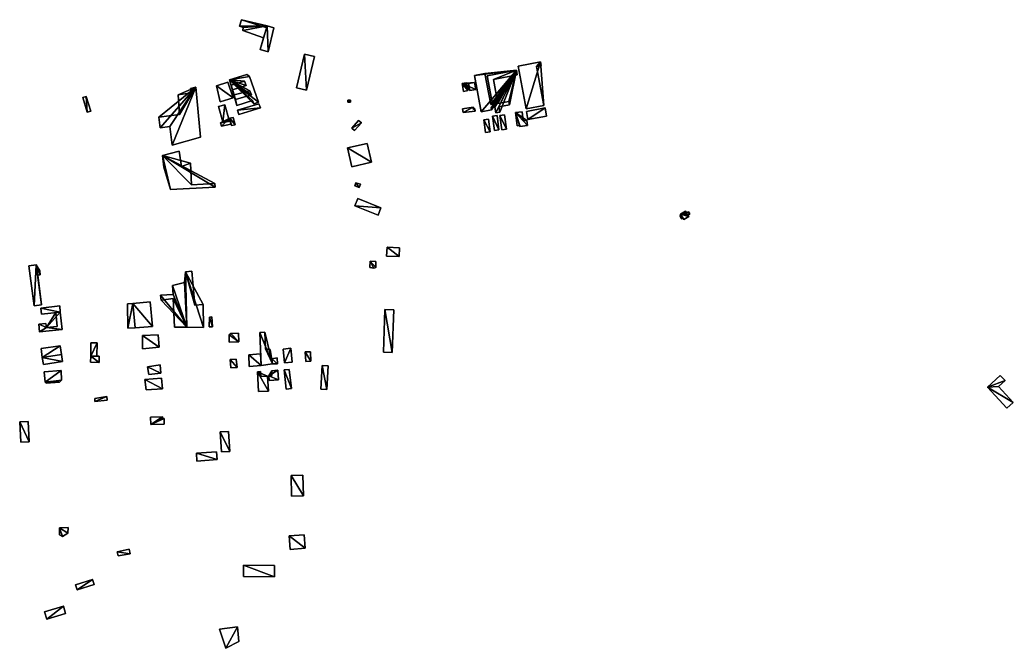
# Model space of a CAD drawing. Header units: metres. Extents: x -3947 to 4280, y -3529 to 2326.
# Drawn here: x -16 to 1780, y -1683 to -547 of the extents above; entities that cross this region are included whole.
import ezdxf

# ---------------------------------------------------------------- set-up
doc = ezdxf.new("R2010")
doc.units = ezdxf.units.M

msp = doc.modelspace()

# ---------------------------------------------------------------- linework, layer by layer
at = {"layer": 'MUROS'}
for points in [[(381.8, -558.6), (385.1, -547.3), (385.1, -547.3, 5), (381.8, -558.6, 5)], [(385.1, -547.3), (429, -561.4), (429, -561.4, 5), (385.1, -547.3, 5)], [(388.4, -561.4), (381.8, -558.6), (381.8, -558.6, 5), (388.4, -561.4, 5)], [(387.3, -566.6), (388.4, -561.4), (388.4, -561.4, 5), (387.3, -566.6, 5)], [(424.9, -579.6), (387.3, -566.6), (387.3, -566.6, 5), (424.9, -579.6, 5)], [(429, -561.4), (431.8, -557.8), (431.8, -557.8, 5), (429, -561.4, 5)], [(431.8, -557.8), (443.9, -561.9), (443.9, -561.9, 5), (431.8, -557.8, 5)], [(443.9, -561.9), (433.1, -605), (433.1, -605, 5), (443.9, -561.9, 5)], [(418.8, -601.1), (424.9, -579.6), (424.9, -579.6, 5), (418.8, -601.1, 5)], [(433.1, -605), (418.8, -601.1), (418.8, -601.1, 5), (433.1, -605, 5)], [(499, -609.3), (484.4, -669.9), (484.4, -669.9, 5), (499, -609.3, 5)], [(517.1, -613.6), (499, -609.3), (499, -609.3, 5), (517.1, -613.6, 5)], [(502.4, -674.3), (517.1, -613.6), (517.1, -613.6, 5), (502.4, -674.3, 5)], [(885.1, -630.9), (925.7, -623.1), (925.7, -623.1, 5), (885.1, -630.9, 5)], [(925.7, -623.1), (927, -630), (927, -630, 5), (925.7, -623.1, 5)], [(394.7, -646.1), (363.3, -655.5), (363.3, -655.5, 9), (394.7, -646.1, 9)], [(399.8, -649.5), (394.7, -646.1), (394.7, -646.1, 9), (399.8, -649.5, 9)], [(806.1, -648), (825, -644.5), (825, -644.5, 5), (806.1, -648, 5)], [(825, -644.5), (835.6, -700.6), (835.6, -700.6, 5), (825, -644.5, 5)], [(829.1, -648.6), (882.2, -638.5), (882.2, -638.5, 5), (829.1, -648.6, 5)], [(882.2, -638.5), (883.8, -646.7), (883.8, -646.7, 5), (882.2, -638.5, 5)], [(899.9, -708.3), (885.1, -630.9), (885.1, -630.9, 5), (899.9, -708.3, 5)], [(927, -630), (918.2, -631.7), (918.2, -631.7, 5), (927, -630, 5)], [(918.2, -631.7), (931.7, -702.2), (931.7, -702.2, 5), (918.2, -631.7, 5)], [(339.7, -666.7), (360.7, -660), (360.7, -660, 9), (339.7, -666.7, 9)], [(360.7, -660), (370.3, -688.2), (370.3, -688.2, 9), (360.7, -660, 9)], [(363.3, -655.5), (366.3, -665.1), (366.3, -665.1, 9), (363.3, -655.5, 9)], [(366.3, -665.1), (390.7, -658.1), (390.7, -658.1, 9), (366.3, -665.1, 9)], [(390.7, -658.1), (393.4, -665.7), (393.4, -665.7, 9), (390.7, -658.1, 9)], [(415.7, -696), (399.8, -649.5), (399.8, -649.5, 9), (415.7, -696, 9)], [(783.9, -662.5), (791.5, -661.2), (791.5, -661.2, 5), (783.9, -662.5, 5)], [(786.3, -676.6), (783.9, -662.5), (783.9, -662.5, 5), (786.3, -676.6, 5)], [(791.5, -661.2), (792.7, -668), (792.7, -668, 5), (791.5, -661.2, 5)], [(795.7, -662.4), (806.6, -660.5), (806.6, -660.5, 5), (795.7, -662.4, 5)], [(796.6, -667.4), (795.7, -662.4), (795.7, -662.4, 5), (796.6, -667.4, 5)], [(818.6, -713.8), (806.1, -648), (806.1, -648, 5), (818.6, -713.8, 5)], [(806.6, -660.5), (808.8, -673.2), (808.8, -673.2, 5), (806.6, -660.5, 5)], [(838.9, -700), (829.1, -648.6), (829.1, -648.6, 5), (838.9, -700, 5)], [(883.8, -646.7), (840.5, -655.2), (840.5, -655.2, 5), (883.8, -646.7, 5)], [(840.5, -655.2), (848.4, -698.7), (848.4, -698.7, 5), (840.5, -655.2, 5)], [(270.6, -682.7), (294, -679.4), (294, -679.4, 8), (270.6, -682.7, 8)], [(293.2, -671.1), (302.6, -668.7), (302.6, -668.7, 8), (293.2, -671.1, 8)], [(294, -679.4), (293.2, -671.1), (293.2, -671.1, 8), (294, -679.4, 8)], [(302.6, -668.7), (311.1, -759.2), (311.1, -759.2, 8), (302.6, -668.7, 8)], [(346.4, -695.7), (339.7, -666.7), (339.7, -666.7, 9), (346.4, -695.7, 9)], [(393.4, -665.7), (369, -673.7), (369, -673.7, 9), (393.4, -665.7, 9)], [(369, -673.7), (371.7, -682.8), (371.7, -682.8, 9), (369, -673.7, 9)], [(371.7, -682.8), (400.1, -675.3), (400.1, -675.3, 9), (371.7, -682.8, 9)], [(400.1, -675.3), (403.3, -683.1), (403.3, -683.1, 9), (400.1, -675.3, 9)], [(484.4, -669.9), (502.4, -674.3), (502.4, -674.3, 5), (484.4, -669.9, 5)], [(794.5, -675.2), (786.3, -676.6), (786.3, -676.6, 5), (794.5, -675.2, 5)], [(792.7, -668), (796.6, -667.4), (796.6, -667.4, 5), (792.7, -668, 5)], [(797.2, -670.5), (793.8, -671.1), (793.8, -671.1, 5), (797.2, -670.5, 5)], [(793.8, -671.1), (794.5, -675.2), (794.5, -675.2, 5), (793.8, -671.1, 5)], [(797.9, -675.1), (797.2, -670.5), (797.2, -670.5, 5), (797.9, -675.1, 5)], [(808.8, -673.2), (797.9, -675.1), (797.9, -675.1, 5), (808.8, -673.2, 5)], [(104.5, -686), (98.4, -687.8), (98.4, -687.8, 8), (104.5, -686, 8)], [(98.4, -687.8), (106.3, -714), (106.3, -714, 8), (98.4, -687.8, 8)], [(112.5, -712.4), (104.5, -686), (104.5, -686, 8), (112.5, -712.4, 8)], [(273.3, -718.6), (270.6, -682.7), (270.6, -682.7, 8), (273.3, -718.6, 8)], [(370.3, -688.2), (346.4, -695.7), (346.4, -695.7, 9), (370.3, -688.2, 9)], [(403.3, -683.1), (374.6, -691.1), (374.6, -691.1, 9), (403.3, -683.1, 9)], [(374.6, -691.1), (376.8, -701.9), (376.8, -701.9, 9), (374.6, -691.1, 9)], [(376.8, -701.9), (405.2, -693), (405.2, -693, 9), (376.8, -701.9, 9)], [(416.4, -698.8), (378, -710.4), (378, -710.4, 9), (416.4, -698.8, 9)], [(405.2, -693), (407.4, -699.2), (407.4, -699.2, 9), (405.2, -693, 9)], [(407.4, -699.2), (415.7, -696), (415.7, -696, 9), (407.4, -699.2, 9)], [(419.3, -706.6), (416.4, -698.8), (416.4, -698.8, 9), (419.3, -706.6, 9)], [(577.4, -696.3), (577.4, -692.4), (577.4, -692.4, 5), (577.4, -696.3, 5)], [(577.4, -692.4), (582.4, -692.4), (582.4, -692.4, 5), (577.4, -692.4, 5)], [(582.4, -696.3), (577.4, -696.3), (577.4, -696.3, 5), (582.4, -696.3, 5)], [(582.4, -692.4), (582.4, -696.3), (582.4, -696.3, 5), (582.4, -692.4, 5)], [(835.6, -700.6), (838.9, -700), (838.9, -700, 5), (835.6, -700.6, 5)], [(848.4, -698.7), (868.7, -694.8), (868.7, -694.8, 5), (848.4, -698.7, 5)], [(868.7, -694.8), (869.8, -700.7), (869.8, -700.7, 5), (868.7, -694.8, 5)], [(106.3, -714), (112.5, -712.4), (112.5, -712.4, 8), (106.3, -714, 8)], [(354.8, -700.8), (343.5, -704), (343.5, -704, 9), (354.8, -700.8, 9)], [(343.5, -704), (351.5, -731.4), (351.5, -731.4, 9), (343.5, -704, 9)], [(362.8, -728.7), (354.8, -700.8), (354.8, -700.8, 9), (362.8, -728.7, 9)], [(378, -710.4), (380.2, -718.1), (380.2, -718.1, 9), (378, -710.4, 9)], [(380.2, -718.1), (419.3, -706.6), (419.3, -706.6, 9), (380.2, -718.1, 9)], [(784.7, -707.9), (803.8, -705.4), (803.8, -705.4, 5), (784.7, -707.9, 5)], [(785.7, -715), (784.7, -707.9), (784.7, -707.9, 5), (785.7, -715, 5)], [(807.7, -712.1), (785.7, -715), (785.7, -715, 5), (807.7, -712.1, 5)], [(803.8, -705.4), (804.2, -708.8), (804.2, -708.8, 5), (803.8, -705.4, 5)], [(804.2, -708.8), (807.2, -708.4), (807.2, -708.4, 5), (804.2, -708.8, 5)], [(807.2, -708.4), (807.7, -712.1), (807.7, -712.1, 5), (807.2, -708.4, 5)], [(837.4, -710.2), (818.6, -713.8), (818.6, -713.8, 5), (837.4, -710.2, 5)], [(842.9, -705.2), (836.7, -706.4), (836.7, -706.4, 5), (842.9, -705.2, 5)], [(836.7, -706.4), (837.4, -710.2), (837.4, -710.2, 5), (836.7, -706.4, 5)], [(844.8, -715.4), (842.9, -705.2), (842.9, -705.2, 5), (844.8, -715.4, 5)], [(852.4, -714), (844.8, -715.4), (844.8, -715.4, 5), (852.4, -714, 5)], [(869.8, -700.7), (850.6, -704.4), (850.6, -704.4, 5), (869.8, -700.7, 5)], [(850.6, -704.4), (852.4, -714), (852.4, -714, 5), (850.6, -704.4, 5)], [(880.7, -715), (892.6, -713.5), (892.6, -713.5, 5), (880.7, -715, 5)], [(883.6, -739), (880.7, -715), (880.7, -715, 5), (883.6, -739, 5)], [(892.6, -713.5), (894.6, -729.8), (894.6, -729.8, 5), (892.6, -713.5, 5)], [(931.7, -702.2), (899.9, -708.3), (899.9, -708.3, 5), (931.7, -702.2, 5)], [(900.1, -713.1), (933.9, -706.5), (933.9, -706.5, 5), (900.1, -713.1, 5)], [(903, -727.7), (900.1, -713.1), (900.1, -713.1, 5), (903, -727.7, 5)], [(933.9, -706.5), (936.8, -721.1), (936.8, -721.1, 5), (933.9, -706.5, 5)], [(235.8, -723), (273.3, -718.6), (273.3, -718.6, 8), (235.8, -723, 8)], [(238.3, -742.6), (235.8, -723), (235.8, -723, 8), (238.3, -742.6, 8)], [(347.5, -733.3), (365.2, -730.6), (365.2, -730.6, 9), (347.5, -733.3, 9)], [(349.1, -739.7), (347.5, -733.3), (347.5, -733.3, 9), (349.1, -739.7, 9)], [(365.8, -735.7), (349.1, -739.7), (349.1, -739.7, 9), (365.8, -735.7, 9)], [(351.5, -731.4), (362.8, -728.7), (362.8, -728.7, 9), (351.5, -731.4, 9)], [(364.2, -725.2), (370.1, -723.9), (370.1, -723.9, 9), (364.2, -725.2, 9)], [(365.2, -730.6), (364.2, -725.2), (364.2, -725.2, 9), (365.2, -730.6, 9)], [(367.1, -738.4), (365.8, -735.7), (365.8, -735.7, 9), (367.1, -738.4, 9)], [(370.1, -723.9), (373.5, -736.8), (373.5, -736.8, 9), (370.1, -723.9, 9)], [(584.5, -743.1), (596.6, -729), (596.6, -729, 5), (584.5, -743.1, 5)], [(601.8, -733.5), (589.7, -747.6), (589.7, -747.6, 5), (601.8, -733.5, 5)], [(596.6, -729), (601.8, -733.5), (601.8, -733.5, 5), (596.6, -729, 5)], [(823.2, -727.8), (831.7, -726.6), (831.7, -726.6, 5), (823.2, -727.8, 5)], [(826.3, -750.9), (823.2, -727.8), (823.2, -727.8, 5), (826.3, -750.9, 5)], [(831.7, -726.6), (834.8, -749.8), (834.8, -749.8, 5), (831.7, -726.6, 5)], [(838.8, -721.4), (847.1, -720.3), (847.1, -720.3, 5), (838.8, -721.4, 5)], [(842.4, -747.3), (838.8, -721.4), (838.8, -721.4, 5), (842.4, -747.3, 5)], [(847.1, -720.3), (850.6, -746.2), (850.6, -746.2, 5), (847.1, -720.3, 5)], [(852.4, -720), (860.6, -718.9), (860.6, -718.9, 5), (852.4, -720, 5)], [(855.9, -746), (852.4, -720), (852.4, -720, 5), (855.9, -746, 5)], [(860.6, -718.9), (864.2, -744.8), (864.2, -744.8, 5), (860.6, -718.9, 5)], [(894.6, -729.8), (900.7, -729.1), (900.7, -729.1, 5), (894.6, -729.8, 5)], [(900.7, -729.1), (901.9, -738.5), (901.9, -738.5, 5), (900.7, -729.1, 5)], [(936.8, -721.1), (903, -727.7), (903, -727.7, 5), (936.8, -721.1, 5)], [(255.9, -740.1), (238.3, -742.6), (238.3, -742.6, 8), (255.9, -740.1, 8)], [(260.1, -774.1), (255.9, -740.1), (255.9, -740.1, 8), (260.1, -774.1, 8)], [(373.5, -736.8), (367.1, -738.4), (367.1, -738.4, 9), (373.5, -736.8, 9)], [(589.7, -747.6), (584.5, -743.1), (584.5, -743.1, 5), (589.7, -747.6, 5)], [(834.8, -749.8), (826.3, -750.9), (826.3, -750.9, 5), (834.8, -749.8, 5)], [(850.6, -746.2), (842.4, -747.3), (842.4, -747.3, 5), (850.6, -746.2, 5)], [(864.2, -744.8), (855.9, -746), (855.9, -746, 5), (864.2, -744.8, 5)], [(888.4, -738.4), (883.6, -739), (883.6, -739, 5), (888.4, -738.4, 5)], [(888.6, -740.1), (888.4, -738.4), (888.4, -738.4, 5), (888.6, -740.1, 5)], [(901.9, -738.5), (888.6, -740.1), (888.6, -740.1, 5), (901.9, -738.5, 5)], [(311.1, -759.2), (260.1, -774.1), (260.1, -774.1, 8), (311.1, -759.2, 8)], [(576.9, -778.8), (612.1, -770.7), (612.1, -770.7, 5), (576.9, -778.8, 5)], [(612.1, -770.7), (619.9, -804.7), (619.9, -804.7, 5), (612.1, -770.7, 5)], [(272.2, -784.9), (242.5, -792.5), (242.5, -792.5, 8), (272.2, -784.9, 8)], [(276.7, -812.1), (272.2, -784.9), (272.2, -784.9, 8), (276.7, -812.1, 8)], [(584.7, -812.8), (576.9, -778.8), (576.9, -778.8, 5), (584.7, -812.8, 5)], [(242.5, -792.5), (244.9, -813.7), (244.9, -813.7, 8), (242.5, -792.5, 8)], [(292.8, -806.3), (276.7, -812.1), (276.7, -812.1, 8), (292.8, -806.3, 8)], [(294.7, -845.6), (292.8, -806.3), (292.8, -806.3, 8), (294.7, -845.6, 8)], [(619.9, -804.7), (584.7, -812.8), (584.7, -812.8, 5), (619.9, -804.7, 5)], [(244.9, -813.7), (256.8, -854.1), (256.8, -854.1, 8), (244.9, -813.7, 8)], [(337, -843.2), (294.7, -845.6), (294.7, -845.6, 8), (337, -843.2, 8)], [(337.4, -849.8), (337, -843.2), (337, -843.2, 8), (337.4, -849.8, 8)], [(589.8, -847.3), (591.8, -841.7), (591.8, -841.7, 5), (589.8, -847.3, 5)], [(591.8, -841.7), (600.1, -844.6), (600.1, -844.6, 5), (591.8, -841.7, 5)], [(256.8, -854.1), (337.4, -849.8), (337.4, -849.8, 8), (256.8, -854.1, 8)], [(598.1, -850.3), (589.8, -847.3), (589.8, -847.3, 5), (598.1, -850.3, 5)], [(600.1, -844.6), (598.1, -850.3), (598.1, -850.3, 5), (600.1, -844.6, 5)], [(590, -883.2), (595.2, -870.3), (595.2, -870.3, 5), (590, -883.2, 5)], [(595.2, -870.3), (637.2, -887.2), (637.2, -887.2, 5), (595.2, -870.3, 5)], [(632, -900.1), (590, -883.2), (590, -883.2, 5), (632, -900.1, 5)], [(637.2, -887.2), (632, -900.1), (632, -900.1, 5), (637.2, -887.2, 5)], [(1178.9, -898.7), (1188, -893), (1188, -893, 5), (1178.9, -898.7, 5)], [(1188, -893), (1189.9, -896), (1189.9, -896, 5), (1188, -893, 5)], [(1189.9, -896), (1193.1, -894.1), (1193.1, -894.1, 5), (1189.9, -896, 5)], [(1193.1, -894.1), (1195.6, -898.1), (1195.6, -898.1, 5), (1193.1, -894.1, 5)], [(1178, -903), (1180.5, -901.4), (1180.5, -901.4, 5), (1178, -903, 5)], [(1180.5, -906.9), (1178, -903), (1178, -903, 5), (1180.5, -906.9, 5)], [(1180.5, -901.4), (1178.9, -898.7), (1178.9, -898.7, 5), (1180.5, -901.4, 5)], [(1183, -905.3), (1180.5, -906.9), (1180.5, -906.9, 5), (1183, -905.3, 5)], [(1184.9, -908.4), (1183, -905.3), (1183, -905.3, 5), (1184.9, -908.4, 5)], [(1194, -902.8), (1184.9, -908.4), (1184.9, -908.4, 5), (1194, -902.8, 5)], [(1195.6, -898.1), (1192.4, -900.1), (1192.4, -900.1, 5), (1195.6, -898.1, 5)], [(1192.4, -900.1), (1194, -902.8), (1194, -902.8, 5), (1192.4, -900.1, 5)], [(647.4, -974.3), (648.2, -958.5), (648.2, -958.5, 5), (647.4, -974.3, 5)], [(648.2, -958.5), (671, -959.3), (671, -959.3, 5), (648.2, -958.5, 5)], [(671, -959.3), (670.4, -975.1), (670.4, -975.1, 5), (671, -959.3, 5)], [(617.1, -994.7), (617.6, -983.6), (617.6, -983.6, 5), (617.1, -994.7, 5)], [(617.6, -983.6), (628.3, -984), (628.3, -984, 5), (617.6, -983.6, 5)], [(628.3, -984), (627.9, -995), (627.9, -995, 5), (628.3, -984, 5)], [(670.4, -975.1), (647.4, -974.3), (647.4, -974.3, 5), (670.4, -975.1, 5)], [(0.8, -992), (14, -990.3), (14, -990.3, 5), (0.8, -992, 5)], [(10.2, -1064.2), (0.8, -992), (0.8, -992, 5), (10.2, -1064.2, 5)], [(14, -990.3), (15.5, -1001.7), (15.5, -1001.7, 5), (14, -990.3, 5)], [(15.5, -1001.7), (20.6, -1001), (20.6, -1001, 5), (15.5, -1001.7, 5)], [(20.6, -1001), (21.5, -1008.1), (21.5, -1008.1, 5), (20.6, -1001, 5)], [(284, -1002.8), (282.4, -1021.8), (282.4, -1021.8, 5), (284, -1002.8, 5)], [(295.6, -1001.9), (284, -1002.8), (284, -1002.8, 5), (295.6, -1001.9, 5)], [(301.1, -1063.2), (295.6, -1001.9), (295.6, -1001.9, 5), (301.1, -1063.2, 5)], [(624.2, -996.1), (617.1, -994.7), (617.1, -994.7, 5), (624.2, -996.1, 5)], [(627.9, -995), (624.2, -996.1), (624.2, -996.1, 5), (627.9, -995, 5)], [(21.5, -1008.1), (16.7, -1008.7), (16.7, -1008.7, 5), (21.5, -1008.1, 5)], [(16.7, -1008.7), (23.7, -1062.4), (23.7, -1062.4, 5), (16.7, -1008.7, 5)], [(282.4, -1021.8), (260.6, -1027.3), (260.6, -1027.3, 5), (282.4, -1021.8, 5)], [(282.4, -1021.8), (286.2, -1102.9), (286.2, -1102.9, 5), (282.4, -1021.8, 5)], [(286.2, -1102.9), (282.4, -1021.8), (282.4, -1021.8, 5), (286.2, -1102.9, 5)], [(260.6, -1027.3), (261.7, -1043.6), (261.7, -1043.6, 5), (260.6, -1027.3, 5)], [(188.8, -1060.2), (219.8, -1057.2), (219.8, -1057.2, 5), (188.8, -1060.2, 5)], [(219.8, -1057.2), (224.4, -1101.7), (224.4, -1101.7, 5), (219.8, -1057.2, 5)], [(261.7, -1043.6), (239, -1045.2), (239, -1045.2, 5), (261.7, -1043.6, 5)], [(239, -1045.2), (240.1, -1054.1), (240.1, -1054.1, 5), (239, -1045.2, 5)], [(240.1, -1054.1), (261.4, -1050.8), (261.4, -1050.8, 5), (240.1, -1054.1, 5)], [(261.4, -1050.8), (263.9, -1102.9), (263.9, -1102.9, 5), (261.4, -1050.8, 5)], [(23.7, -1062.4), (10.2, -1064.2), (10.2, -1064.2, 5), (23.7, -1062.4, 5)], [(22.4, -1068.5), (56.6, -1064.4), (56.6, -1064.4, 5), (22.4, -1068.5, 5)], [(23.7, -1079.2), (22.4, -1068.5), (22.4, -1068.5, 5), (23.7, -1079.2, 5)], [(57.5, -1075.6), (23.7, -1079.2), (23.7, -1079.2, 5), (57.5, -1075.6, 5)], [(49.5, -1076.5), (57.5, -1075.6), (57.5, -1075.6, 5), (49.5, -1076.5, 5)], [(52.1, -1101.4), (49.5, -1076.5), (49.5, -1076.5, 5), (52.1, -1101.4, 5)], [(56.6, -1064.4), (57.5, -1075.6), (57.5, -1075.6, 5), (56.6, -1064.4, 5)], [(57.5, -1075.6), (60.8, -1107.2), (60.8, -1107.2, 5), (57.5, -1075.6, 5)], [(188.8, -1060.2), (179.1, -1060.6), (179.1, -1060.6, 5), (188.8, -1060.2, 5)], [(179.1, -1060.6), (179.6, -1104.9), (179.6, -1104.9, 5), (179.1, -1060.6, 5)], [(193.1, -1104.3), (188.8, -1060.2), (188.8, -1060.2, 5), (193.1, -1104.3, 5)], [(193.1, -1104.3), (188.8, -1060.2), (188.8, -1060.2, 5), (193.1, -1104.3, 5)], [(316, -1062.1), (301.1, -1063.2), (301.1, -1063.2, 5), (316, -1062.1, 5)], [(316.6, -1103.5), (316, -1062.1), (316, -1062.1, 5), (316.6, -1103.5, 5)], [(641.7, -1148.1), (644.5, -1071.1), (644.5, -1071.1, 5), (641.7, -1148.1, 5)], [(644.5, -1071.1), (660.3, -1071.7), (660.3, -1071.7, 5), (644.5, -1071.1, 5)], [(660.3, -1071.7), (657.5, -1148.7), (657.5, -1148.7, 5), (660.3, -1071.7, 5)], [(327.1, -1084.7), (326.8, -1102.4), (326.8, -1102.4, 5), (327.1, -1084.7, 5)], [(331.8, -1083.9), (327.1, -1084.7), (327.1, -1084.7, 5), (331.8, -1083.9, 5)], [(332.6, -1102.4), (331.8, -1083.9), (331.8, -1083.9, 5), (332.6, -1102.4, 5)], [(18.6, -1097.6), (31.7, -1096.2), (31.7, -1096.2, 5), (18.6, -1097.6, 5)], [(20.1, -1111.5), (18.6, -1097.6), (18.6, -1097.6, 5), (20.1, -1111.5, 5)], [(60.8, -1107.2), (20.1, -1111.5), (20.1, -1111.5, 5), (60.8, -1107.2, 5)], [(31.7, -1096.2), (32.4, -1103.5), (32.4, -1103.5, 5), (31.7, -1096.2, 5)], [(32.4, -1103.5), (52.1, -1101.4), (52.1, -1101.4, 5), (32.4, -1103.5, 5)], [(179.6, -1104.9), (193.1, -1104.3), (193.1, -1104.3, 5), (179.6, -1104.9, 5)], [(224.4, -1101.7), (193.1, -1104.3), (193.1, -1104.3, 5), (224.4, -1101.7, 5)], [(263.9, -1102.9), (286.2, -1102.9), (286.2, -1102.9, 5), (263.9, -1102.9, 5)], [(286.2, -1102.9), (316.6, -1103.5), (316.6, -1103.5, 5), (286.2, -1102.9, 5)], [(326.8, -1102.4), (332.6, -1102.4), (332.6, -1102.4, 5), (326.8, -1102.4, 5)], [(418.6, -1112.2), (427.4, -1111.9), (427.4, -1111.9, 5), (418.6, -1112.2, 5)], [(420.7, -1172), (418.6, -1112.2), (418.6, -1112.2, 5), (420.7, -1172, 5)], [(427.4, -1111.9), (428.6, -1142.3), (428.6, -1142.3, 5), (427.4, -1111.9, 5)], [(234.8, -1117), (206.3, -1117.8), (206.3, -1117.8, 5), (234.8, -1117, 5)], [(206.3, -1117.8), (206.4, -1141.8), (206.4, -1141.8, 5), (206.3, -1117.8, 5)], [(236.4, -1139.2), (234.8, -1117), (234.8, -1117, 5), (236.4, -1139.2, 5)], [(362.8, -1116.5), (365.7, -1114), (365.7, -1114, 5), (362.8, -1116.5, 5)], [(362.9, -1129.7), (362.8, -1116.5), (362.8, -1116.5, 5), (362.9, -1129.7, 5)], [(380.1, -1129.3), (362.9, -1129.7), (362.9, -1129.7, 5), (380.1, -1129.3, 5)], [(365.7, -1114), (379.8, -1113.6), (379.8, -1113.6, 5), (365.7, -1114, 5)], [(379.8, -1113.6), (380.1, -1129.3), (380.1, -1129.3, 5), (379.8, -1113.6, 5)], [(57.2, -1136.6), (22.8, -1141.4), (22.8, -1141.4, 5), (57.2, -1136.6, 5)], [(22.8, -1141.4), (25.1, -1157.6), (25.1, -1157.6, 5), (22.8, -1141.4, 5)], [(59.5, -1152.2), (57.2, -1136.6), (57.2, -1136.6, 5), (59.5, -1152.2, 5)], [(112.6, -1155.2), (112.7, -1131.3), (112.7, -1131.3, 5), (112.6, -1155.2, 5)], [(112.7, -1131.3), (124.1, -1131.4), (124.1, -1131.4, 5), (112.7, -1131.3, 5)], [(124.1, -1131.4), (123.9, -1155.4), (123.9, -1155.4, 5), (124.1, -1131.4, 5)], [(206.4, -1141.8), (236.4, -1139.2), (236.4, -1139.2, 5), (206.4, -1141.8, 5)], [(428.6, -1142.3), (437.1, -1143), (437.1, -1143, 5), (428.6, -1142.3, 5)], [(437.1, -1143), (441.5, -1169.4), (441.5, -1169.4, 5), (437.1, -1143, 5)], [(460.6, -1142.4), (474.1, -1141.1), (474.1, -1141.1, 5), (460.6, -1142.4, 5)], [(463, -1167.3), (460.6, -1142.4), (460.6, -1142.4, 5), (463, -1167.3, 5)], [(474.1, -1141.1), (476.5, -1166), (476.5, -1166, 5), (474.1, -1141.1, 5)], [(500.5, -1147.7), (509.6, -1147.3), (509.6, -1147.3, 5), (500.5, -1147.7, 5)], [(501.4, -1164.8), (500.5, -1147.7), (500.5, -1147.7, 5), (501.4, -1164.8, 5)], [(509.6, -1147.3), (510.5, -1164.4), (510.5, -1164.4, 5), (509.6, -1147.3, 5)], [(657.5, -1148.7), (641.7, -1148.1), (641.7, -1148.1, 5), (657.5, -1148.7, 5)], [(25.1, -1157.6), (59.5, -1152.2), (59.5, -1152.2, 5), (25.1, -1157.6, 5)], [(25.1, -1157.6), (59.5, -1152.2), (59.5, -1152.2, 12), (25.1, -1157.6, 12)], [(27.1, -1170.4), (25.1, -1157.6), (25.1, -1157.6, 12), (27.1, -1170.4, 12)], [(61.5, -1165), (27.1, -1170.4), (27.1, -1170.4, 12), (61.5, -1165, 12)], [(59.5, -1152.2), (61.5, -1165), (61.5, -1165, 12), (59.5, -1152.2, 12)], [(112.6, -1155.2), (112.4, -1166.3), (112.4, -1166.3, 4.5), (112.6, -1155.2, 4.5)], [(112.4, -1166.3), (127.6, -1166.6), (127.6, -1166.6, 4.5), (112.4, -1166.3, 4.5)], [(123.9, -1155.4), (112.6, -1155.2), (112.6, -1155.2, 5), (123.9, -1155.4, 5)], [(127.7, -1155.4), (112.6, -1155.2), (112.6, -1155.2, 4.5), (127.7, -1155.4, 4.5)], [(127.6, -1166.6), (127.7, -1155.4), (127.7, -1155.4, 4.5), (127.6, -1166.6, 4.5)], [(364.7, -1161.6), (375.3, -1160.9), (375.3, -1160.9, 5), (364.7, -1161.6, 5)], [(366, -1176.6), (364.7, -1161.6), (364.7, -1161.6, 5), (366, -1176.6, 5)], [(375.3, -1160.9), (377.1, -1175.8), (377.1, -1175.8, 5), (375.3, -1160.9, 5)], [(419.8, -1150.9), (398.6, -1153), (398.6, -1153, 5), (419.8, -1150.9, 5)], [(398.6, -1153), (399.2, -1174.2), (399.2, -1174.2, 5), (398.6, -1153, 5)], [(420.7, -1172), (419.8, -1150.9), (419.8, -1150.9, 5), (420.7, -1172, 5)], [(449.8, -1158.5), (439.9, -1159.9), (439.9, -1159.9, 5), (449.8, -1158.5, 5)], [(439.9, -1159.9), (441.5, -1169.4), (441.5, -1169.4, 5), (439.9, -1159.9, 5)], [(450.1, -1169.3), (449.8, -1158.5), (449.8, -1158.5, 5), (450.1, -1169.3, 5)], [(476.5, -1166), (463, -1167.3), (463, -1167.3, 5), (476.5, -1166, 5)], [(510.5, -1164.4), (501.4, -1164.8), (501.4, -1164.8, 5), (510.5, -1164.4, 5)], [(28.7, -1183.6), (58.9, -1181), (58.9, -1181, 5), (28.7, -1183.6, 5)], [(30.4, -1202.3), (28.7, -1183.6), (28.7, -1183.6, 5), (30.4, -1202.3, 5)], [(58.9, -1181), (59.5, -1198.8), (59.5, -1198.8, 5), (58.9, -1181, 5)], [(238.4, -1170.8), (215.5, -1174.7), (215.5, -1174.7, 5), (238.4, -1170.8, 5)], [(215.5, -1174.7), (217.5, -1188.5), (217.5, -1188.5, 5), (215.5, -1174.7, 5)], [(239.5, -1186.2), (238.4, -1170.8), (238.4, -1170.8, 5), (239.5, -1186.2, 5)], [(377.1, -1175.8), (366, -1176.6), (366, -1176.6, 5), (377.1, -1175.8, 5)], [(399.2, -1174.2), (420.7, -1172), (420.7, -1172, 5), (399.2, -1174.2, 5)], [(419.5, -1183.1), (414.1, -1183.4), (414.1, -1183.4, 5), (419.5, -1183.1, 5)], [(414.1, -1183.4), (416.1, -1219.4), (416.1, -1219.4, 5), (414.1, -1183.4, 5)], [(420, -1192.1), (419.5, -1183.1), (419.5, -1183.1, 5), (420, -1192.1, 5)], [(441.5, -1169.4), (420.7, -1172), (420.7, -1172, 5), (441.5, -1169.4, 5)], [(450.7, -1180.7), (439.7, -1181.6), (439.7, -1181.6, 5), (450.7, -1180.7, 5)], [(439.7, -1181.6), (440.3, -1190.3), (440.3, -1190.3, 5), (439.7, -1181.6, 5)], [(441.5, -1169.4), (450.1, -1169.3), (450.1, -1169.3, 5), (441.5, -1169.4, 5)], [(452.1, -1198.1), (450.7, -1180.7), (450.7, -1180.7, 5), (452.1, -1198.1, 5)], [(462, -1180.1), (471.4, -1179.1), (471.4, -1179.1, 5), (462, -1180.1, 5)], [(466, -1214.8), (462, -1180.1), (462, -1180.1, 5), (466, -1214.8, 5)], [(471.4, -1179.1), (475.4, -1213.7), (475.4, -1213.7, 5), (471.4, -1179.1, 5)], [(528.7, -1214.7), (530.8, -1172.2), (530.8, -1172.2, 5), (528.7, -1214.7, 5)], [(530.8, -1172.2), (541.7, -1172.8), (541.7, -1172.8, 5), (530.8, -1172.2, 5)], [(541.7, -1172.8), (539.5, -1215.3), (539.5, -1215.3, 5), (541.7, -1172.8, 5)], [(32.3, -1204), (30.4, -1202.3), (30.4, -1202.3, 5), (32.3, -1204, 5)], [(55.9, -1202.3), (32.3, -1204), (32.3, -1204, 5), (55.9, -1202.3, 5)], [(59.5, -1198.8), (55.9, -1202.3), (55.9, -1202.3, 5), (59.5, -1198.8, 5)], [(240.8, -1194.8), (210.6, -1197.3), (210.6, -1197.3, 5), (240.8, -1194.8, 5)], [(210.6, -1197.3), (212.6, -1216.2), (212.6, -1216.2, 5), (210.6, -1197.3, 5)], [(217.5, -1188.5), (239.5, -1186.2), (239.5, -1186.2, 5), (217.5, -1188.5, 5)], [(242.4, -1214.2), (240.8, -1194.8), (240.8, -1194.8, 5), (242.4, -1214.2, 5)], [(432.4, -1191.4), (420, -1192.1), (420, -1192.1, 5), (432.4, -1191.4, 5)], [(433.9, -1218.4), (432.4, -1191.4), (432.4, -1191.4, 5), (433.9, -1218.4, 5)], [(440.3, -1190.3), (434.7, -1190.7), (434.7, -1190.7, 5), (440.3, -1190.3, 5)], [(434.7, -1190.7), (435.4, -1199.4), (435.4, -1199.4, 5), (434.7, -1190.7, 5)], [(435.4, -1199.4), (452.1, -1198.1), (452.1, -1198.1, 5), (435.4, -1199.4, 5)], [(1756.9, -1190), (1734, -1211.2), (1734, -1211.2, 5), (1756.9, -1190, 5)], [(1753.8, -1210.4), (1765.7, -1199.4), (1765.7, -1199.4, 5), (1753.8, -1210.4, 5)], [(1765.7, -1199.4), (1756.9, -1190), (1756.9, -1190, 5), (1765.7, -1199.4, 5)], [(212.6, -1216.2), (242.4, -1214.2), (242.4, -1214.2, 5), (212.6, -1216.2, 5)], [(416.1, -1219.4), (433.9, -1218.4), (433.9, -1218.4, 5), (416.1, -1219.4, 5)], [(475.4, -1213.7), (466, -1214.8), (466, -1214.8, 5), (475.4, -1213.7, 5)], [(539.5, -1215.3), (528.7, -1214.7), (528.7, -1214.7, 5), (539.5, -1215.3, 5)], [(1734, -1211.2), (1769, -1249), (1769, -1249, 5), (1734, -1211.2, 5)], [(1780.1, -1238.8), (1753.8, -1210.4), (1753.8, -1210.4, 5), (1780.1, -1238.8, 5)], [(141.9, -1228.2), (119.8, -1231.8), (119.8, -1231.8, 5), (141.9, -1228.2, 5)], [(119.8, -1231.8), (120.3, -1237.5), (120.3, -1237.5, 5), (119.8, -1231.8, 5)], [(120.3, -1237.5), (142.5, -1234.9), (142.5, -1234.9, 5), (120.3, -1237.5, 5)], [(142.5, -1234.9), (141.9, -1228.2), (141.9, -1228.2, 5), (142.5, -1234.9, 5)], [(1769, -1249), (1780.1, -1238.8), (1780.1, -1238.8, 5), (1769, -1249, 5)], [(-15.5, -1273.7), (-0.6, -1273.1), (-0.6, -1273.1, 5), (-15.5, -1273.7, 5)], [(-13.8, -1310.9), (-15.5, -1273.7), (-15.5, -1273.7, 5), (-13.8, -1310.9, 5)], [(-0.6, -1273.1), (1.1, -1310.2), (1.1, -1310.2, 5), (-0.6, -1273.1, 5)], [(242.2, -1265.1), (220.9, -1265.4), (220.9, -1265.4, 5), (242.2, -1265.1, 5)], [(220.9, -1265.4), (221.2, -1278.8), (221.2, -1278.8, 5), (220.9, -1265.4, 5)], [(242.2, -1268.2), (242.2, -1265.1), (242.2, -1265.1, 5), (242.2, -1268.2, 5)], [(245.2, -1268.2), (242.2, -1268.2), (242.2, -1268.2, 5), (245.2, -1268.2, 5)], [(245.4, -1278.4), (245.2, -1268.2), (245.2, -1268.2, 5), (245.4, -1278.4, 5)], [(221.2, -1278.8), (245.4, -1278.4), (245.4, -1278.4, 5), (221.2, -1278.8, 5)], [(346.6, -1292.1), (361.7, -1291.2), (361.7, -1291.2, 5), (346.6, -1292.1, 5)], [(348.8, -1328.4), (346.6, -1292.1), (346.6, -1292.1, 5), (348.8, -1328.4, 5)], [(361.7, -1291.2), (364, -1327.4), (364, -1327.4, 5), (361.7, -1291.2, 5)], [(1.1, -1310.2), (-13.8, -1310.9), (-13.8, -1310.9, 5), (1.1, -1310.2, 5)], [(303.7, -1330.8), (340.1, -1328.3), (340.1, -1328.3, 5), (303.7, -1330.8, 5)], [(340.1, -1328.3), (341.1, -1342.3), (341.1, -1342.3, 5), (340.1, -1328.3, 5)], [(364, -1327.4), (348.8, -1328.4), (348.8, -1328.4, 5), (364, -1327.4, 5)], [(304.7, -1344.8), (303.7, -1330.8), (303.7, -1330.8, 5), (304.7, -1344.8, 5)], [(341.1, -1342.3), (304.7, -1344.8), (304.7, -1344.8, 5), (341.1, -1342.3, 5)], [(496.1, -1370.5), (474.7, -1371.1), (474.7, -1371.1, 9), (496.1, -1370.5, 9)], [(474.7, -1371.1), (475.7, -1408.6), (475.7, -1408.6, 9), (474.7, -1371.1, 9)], [(497.1, -1408), (496.1, -1370.5), (496.1, -1370.5, 9), (497.1, -1408, 9)], [(475.7, -1408.6), (497.1, -1408), (497.1, -1408, 9), (475.7, -1408.6, 9)], [(56, -1465.9), (71.7, -1465.3), (71.7, -1465.3, 12), (56, -1465.9, 12)], [(56.3, -1478.3), (56, -1465.9), (56, -1465.9, 12), (56.3, -1478.3, 12)], [(71.7, -1465.3), (71.5, -1475.5), (71.5, -1475.5, 12), (71.7, -1465.3, 12)], [(61.5, -1481), (56.3, -1478.3), (56.3, -1478.3, 12), (61.5, -1481, 12)], [(71.5, -1475.5), (61.5, -1481), (61.5, -1481, 12), (71.5, -1475.5, 12)], [(498.3, -1478), (471.4, -1480), (471.4, -1480, 9), (498.3, -1478, 9)], [(471.4, -1480), (473.1, -1504.5), (473.1, -1504.5, 9), (471.4, -1480, 9)], [(500.1, -1502.5), (498.3, -1478), (498.3, -1478, 9), (500.1, -1502.5, 9)], [(160.4, -1509.1), (181.8, -1503.9), (181.8, -1503.9, 5), (160.4, -1509.1, 5)], [(181.8, -1503.9), (184.1, -1512.5), (184.1, -1512.5, 5), (181.8, -1503.9, 5)], [(473.1, -1504.5), (500.1, -1502.5), (500.1, -1502.5, 9), (473.1, -1504.5, 9)], [(162.5, -1516.4), (160.4, -1509.1), (160.4, -1509.1, 5), (162.5, -1516.4, 5)], [(184.1, -1512.5), (162.5, -1516.4), (162.5, -1516.4, 5), (184.1, -1512.5, 5)], [(388.7, -1533.4), (388.6, -1553.7), (388.6, -1553.7, 9), (388.7, -1533.4, 9)], [(444.7, -1533.7), (388.7, -1533.4), (388.7, -1533.4, 9), (444.7, -1533.7, 9)], [(444.6, -1554), (444.7, -1533.7), (444.7, -1533.7, 9), (444.6, -1554, 9)], [(115.7, -1559), (85.2, -1568.7), (85.2, -1568.7, 9), (115.7, -1559, 9)], [(118.7, -1568.3), (115.7, -1559), (115.7, -1559, 9), (118.7, -1568.3, 9)], [(388.6, -1553.7), (444.6, -1554), (444.6, -1554, 9), (388.6, -1553.7, 9)], [(85.2, -1568.7), (88.1, -1577.9), (88.1, -1577.9, 9), (85.2, -1568.7, 9)], [(88.1, -1577.9), (118.7, -1568.3), (118.7, -1568.3, 9), (88.1, -1577.9, 9)], [(63.2, -1607.2), (29.1, -1617.4), (29.1, -1617.4, 6), (63.2, -1607.2, 6)], [(67.2, -1620.3), (63.2, -1607.2), (63.2, -1607.2, 6), (67.2, -1620.3, 6)], [(29.1, -1617.4), (33.1, -1630.6), (33.1, -1630.6, 6), (29.1, -1617.4, 6)], [(33.1, -1630.6), (67.2, -1620.3), (67.2, -1620.3, 6), (33.1, -1630.6, 6)], [(345.5, -1648.7), (378.1, -1644.6), (378.1, -1644.6, 5), (345.5, -1648.7, 5)], [(357.1, -1683.1), (345.5, -1648.7), (345.5, -1648.7, 5), (357.1, -1683.1, 5)], [(378.1, -1644.6), (380.5, -1671.1), (380.5, -1671.1, 5), (378.1, -1644.6, 5)], [(380.5, -1671.1), (357.1, -1683.1), (357.1, -1683.1, 5), (380.5, -1671.1, 5)]]:
    msp.add_3dface(points, dxfattribs=at)
at = {"layer": 'TECHOS'}
for points in [[(431.8, -557.8, 5), (381.8, -558.6, 5), (385.1, -547.3, 5)], [(431.8, -557.8, 5), (385.1, -547.3, 5), (429, -561.4, 5)], [(431.8, -557.8, 5), (388.4, -561.4, 5), (381.8, -558.6, 5)], [(431.8, -557.8, 5), (424.9, -579.6, 5), (387.3, -566.6, 5)], [(431.8, -557.8, 5), (387.3, -566.6, 5), (388.4, -561.4, 5)], [(431.8, -557.8, 5), (433.1, -605, 5), (418.8, -601.1, 5)], [(431.8, -557.8, 5), (418.8, -601.1, 5), (424.9, -579.6, 5)], [(431.8, -557.8, 5), (443.9, -561.9, 5), (433.1, -605, 5)], [(499, -609.3, 5), (484.4, -669.9, 5), (502.4, -674.3, 5)], [(499, -609.3, 5), (502.4, -674.3, 5), (517.1, -613.6, 5)], [(925.7, -623.1, 5), (899.9, -708.3, 5), (885.1, -630.9, 5)], [(925.7, -623.1, 5), (931.7, -702.2, 5), (899.9, -708.3, 5)], [(925.7, -623.1, 5), (927, -630, 5), (918.2, -631.7, 5)], [(925.7, -623.1, 5), (918.2, -631.7, 5), (931.7, -702.2, 5)], [(363.3, -655.5, 9), (399.8, -649.5, 9), (394.7, -646.1, 9)], [(882.2, -638.5, 5), (818.6, -713.8, 5), (806.1, -648, 5)], [(882.2, -638.5, 5), (806.1, -648, 5), (825, -644.5, 5)], [(882.2, -638.5, 5), (837.4, -710.2, 5), (818.6, -713.8, 5)], [(882.2, -638.5, 5), (825, -644.5, 5), (835.6, -700.6, 5)], [(882.2, -638.5, 5), (838.9, -700, 5), (829.1, -648.6, 5)], [(882.2, -638.5, 5), (835.6, -700.6, 5), (838.9, -700, 5)], [(882.2, -638.5, 5), (842.9, -705.2, 5), (836.7, -706.4, 5)], [(882.2, -638.5, 5), (836.7, -706.4, 5), (837.4, -710.2, 5)], [(882.2, -638.5, 5), (883.8, -646.7, 5), (840.5, -655.2, 5)], [(882.2, -638.5, 5), (840.5, -655.2, 5), (848.4, -698.7, 5)], [(882.2, -638.5, 5), (844.8, -715.4, 5), (842.9, -705.2, 5)], [(882.2, -638.5, 5), (852.4, -714, 5), (844.8, -715.4, 5)], [(882.2, -638.5, 5), (848.4, -698.7, 5), (868.7, -694.8, 5)], [(882.2, -638.5, 5), (869.8, -700.7, 5), (850.6, -704.4, 5)], [(882.2, -638.5, 5), (850.6, -704.4, 5), (852.4, -714, 5)], [(882.2, -638.5, 5), (868.7, -694.8, 5), (869.8, -700.7, 5)], [(339.7, -666.7, 9), (360.7, -660, 9), (370.3, -688.2, 9)], [(363.3, -655.5, 9), (415.7, -696, 9), (399.8, -649.5, 9)], [(363.3, -655.5, 9), (366.3, -665.1, 9), (390.7, -658.1, 9)], [(363.3, -655.5, 9), (390.7, -658.1, 9), (393.4, -665.7, 9)], [(363.3, -655.5, 9), (393.4, -665.7, 9), (369, -673.7, 9)], [(363.3, -655.5, 9), (369, -673.7, 9), (371.7, -682.8, 9)], [(363.3, -655.5, 9), (371.7, -682.8, 9), (400.1, -675.3, 9)], [(363.3, -655.5, 9), (400.1, -675.3, 9), (403.3, -683.1, 9)], [(363.3, -655.5, 9), (403.3, -683.1, 9), (374.6, -691.1, 9)], [(363.3, -655.5, 9), (374.6, -691.1, 9), (376.8, -701.9, 9)], [(363.3, -655.5, 9), (376.8, -701.9, 9), (405.2, -693, 9)], [(363.3, -655.5, 9), (405.2, -693, 9), (407.4, -699.2, 9)], [(363.3, -655.5, 9), (407.4, -699.2, 9), (415.7, -696, 9)], [(783.9, -662.5, 5), (795.7, -662.4, 5), (806.6, -660.5, 5)], [(783.9, -662.5, 5), (806.6, -660.5, 5), (808.8, -673.2, 5)], [(783.9, -662.5, 5), (791.5, -661.2, 5), (792.7, -668, 5)], [(783.9, -662.5, 5), (796.6, -667.4, 5), (795.7, -662.4, 5)], [(783.9, -662.5, 5), (792.7, -668, 5), (796.6, -667.4, 5)], [(783.9, -662.5, 5), (808.8, -673.2, 5), (797.9, -675.1, 5)], [(783.9, -662.5, 5), (797.9, -675.1, 5), (797.2, -670.5, 5)], [(783.9, -662.5, 5), (797.2, -670.5, 5), (793.8, -671.1, 5)], [(783.9, -662.5, 5), (793.8, -671.1, 5), (794.5, -675.2, 5)], [(783.9, -662.5, 5), (794.5, -675.2, 5), (786.3, -676.6, 5)], [(302.6, -668.7, 8), (238.3, -742.6, 8), (235.8, -723, 8)], [(302.6, -668.7, 8), (235.8, -723, 8), (273.3, -718.6, 8)], [(302.6, -668.7, 8), (255.9, -740.1, 8), (238.3, -742.6, 8)], [(302.6, -668.7, 8), (260.1, -774.1, 8), (255.9, -740.1, 8)], [(302.6, -668.7, 8), (311.1, -759.2, 8), (260.1, -774.1, 8)], [(302.6, -668.7, 8), (273.3, -718.6, 8), (270.6, -682.7, 8)], [(302.6, -668.7, 8), (270.6, -682.7, 8), (294, -679.4, 8)], [(302.6, -668.7, 8), (294, -679.4, 8), (293.2, -671.1, 8)], [(339.7, -666.7, 9), (370.3, -688.2, 9), (346.4, -695.7, 9)], [(106.3, -714, 8), (104.5, -686, 8), (98.4, -687.8, 8)], [(106.3, -714, 8), (112.5, -712.4, 8), (104.5, -686, 8)], [(378, -710.4, 9), (419.3, -706.6, 9), (416.4, -698.8, 9)], [(577.4, -696.3, 5), (577.4, -692.4, 5), (582.4, -692.4, 5)], [(577.4, -696.3, 5), (582.4, -692.4, 5), (582.4, -696.3, 5)], [(354.8, -700.8, 9), (343.5, -704, 9), (351.5, -731.4, 9)], [(354.8, -700.8, 9), (351.5, -731.4, 9), (362.8, -728.7, 9)], [(378, -710.4, 9), (380.2, -718.1, 9), (419.3, -706.6, 9)], [(803.8, -705.4, 5), (785.7, -715, 5), (784.7, -707.9, 5)], [(803.8, -705.4, 5), (807.7, -712.1, 5), (785.7, -715, 5)], [(803.8, -705.4, 5), (804.2, -708.8, 5), (807.2, -708.4, 5)], [(803.8, -705.4, 5), (807.2, -708.4, 5), (807.7, -712.1, 5)], [(880.7, -715, 5), (892.6, -713.5, 5), (894.6, -729.8, 5)], [(880.7, -715, 5), (894.6, -729.8, 5), (900.7, -729.1, 5)], [(880.7, -715, 5), (900.7, -729.1, 5), (901.9, -738.5, 5)], [(880.7, -715, 5), (901.9, -738.5, 5), (888.6, -740.1, 5)], [(880.7, -715, 5), (888.6, -740.1, 5), (888.4, -738.4, 5)], [(880.7, -715, 5), (888.4, -738.4, 5), (883.6, -739, 5)], [(933.9, -706.5, 5), (903, -727.7, 5), (900.1, -713.1, 5)], [(933.9, -706.5, 5), (936.8, -721.1, 5), (903, -727.7, 5)], [(364.2, -725.2, 9), (349.1, -739.7, 9), (347.5, -733.3, 9)], [(364.2, -725.2, 9), (347.5, -733.3, 9), (365.2, -730.6, 9)], [(364.2, -725.2, 9), (365.8, -735.7, 9), (349.1, -739.7, 9)], [(364.2, -725.2, 9), (370.1, -723.9, 9), (373.5, -736.8, 9)], [(364.2, -725.2, 9), (373.5, -736.8, 9), (367.1, -738.4, 9)], [(364.2, -725.2, 9), (367.1, -738.4, 9), (365.8, -735.7, 9)], [(601.8, -733.5, 5), (584.5, -743.1, 5), (596.6, -729, 5)], [(601.8, -733.5, 5), (589.7, -747.6, 5), (584.5, -743.1, 5)], [(823.2, -727.8, 5), (831.7, -726.6, 5), (834.8, -749.8, 5)], [(823.2, -727.8, 5), (834.8, -749.8, 5), (826.3, -750.9, 5)], [(838.8, -721.4, 5), (847.1, -720.3, 5), (850.6, -746.2, 5)], [(838.8, -721.4, 5), (850.6, -746.2, 5), (842.4, -747.3, 5)], [(852.4, -720, 5), (860.6, -718.9, 5), (864.2, -744.8, 5)], [(852.4, -720, 5), (864.2, -744.8, 5), (855.9, -746, 5)], [(576.9, -778.8, 5), (612.1, -770.7, 5), (619.9, -804.7, 5)], [(242.5, -792.5, 8), (276.7, -812.1, 8), (272.2, -784.9, 8)], [(576.9, -778.8, 5), (619.9, -804.7, 5), (584.7, -812.8, 5)], [(242.5, -792.5, 8), (244.9, -813.7, 8), (256.8, -854.1, 8)], [(242.5, -792.5, 8), (256.8, -854.1, 8), (337.4, -849.8, 8)], [(242.5, -792.5, 8), (337.4, -849.8, 8), (337, -843.2, 8)], [(242.5, -792.5, 8), (337, -843.2, 8), (294.7, -845.6, 8)], [(242.5, -792.5, 8), (294.7, -845.6, 8), (292.8, -806.3, 8)], [(242.5, -792.5, 8), (292.8, -806.3, 8), (276.7, -812.1, 8)], [(591.8, -841.7, 5), (598.1, -850.3, 5), (589.8, -847.3, 5)], [(591.8, -841.7, 5), (600.1, -844.6, 5), (598.1, -850.3, 5)], [(590, -883.2, 5), (595.2, -870.3, 5), (637.2, -887.2, 5)], [(590, -883.2, 5), (637.2, -887.2, 5), (632, -900.1, 5)], [(1178.9, -898.7, 5), (1188, -893, 5), (1189.9, -896, 5)], [(1178.9, -898.7, 5), (1189.9, -896, 5), (1193.1, -894.1, 5)], [(1178.9, -898.7, 5), (1193.1, -894.1, 5), (1195.6, -898.1, 5)], [(1178.9, -898.7, 5), (1180.5, -906.9, 5), (1178, -903, 5)], [(1178.9, -898.7, 5), (1178, -903, 5), (1180.5, -901.4, 5)], [(1178.9, -898.7, 5), (1195.6, -898.1, 5), (1192.4, -900.1, 5)], [(1178.9, -898.7, 5), (1192.4, -900.1, 5), (1194, -902.8, 5)], [(1178.9, -898.7, 5), (1194, -902.8, 5), (1184.9, -908.4, 5)], [(1178.9, -898.7, 5), (1184.9, -908.4, 5), (1183, -905.3, 5)], [(1178.9, -898.7, 5), (1183, -905.3, 5), (1180.5, -906.9, 5)], [(648.2, -958.5, 5), (670.4, -975.1, 5), (647.4, -974.3, 5)], [(648.2, -958.5, 5), (671, -959.3, 5), (670.4, -975.1, 5)], [(617.6, -983.6, 5), (624.2, -996.1, 5), (617.1, -994.7, 5)], [(617.6, -983.6, 5), (628.3, -984, 5), (627.9, -995, 5)], [(617.6, -983.6, 5), (627.9, -995, 5), (624.2, -996.1, 5)], [(14, -990.3, 5), (10.2, -1064.2, 5), (0.8, -992, 5)], [(14, -990.3, 5), (23.7, -1062.4, 5), (10.2, -1064.2, 5)], [(14, -990.3, 5), (15.5, -1001.7, 5), (20.6, -1001, 5)], [(14, -990.3, 5), (20.6, -1001, 5), (21.5, -1008.1, 5)], [(14, -990.3, 5), (21.5, -1008.1, 5), (16.7, -1008.7, 5)], [(14, -990.3, 5), (16.7, -1008.7, 5), (23.7, -1062.4, 5)], [(284, -1002.8, 5), (282.4, -1021.8, 5), (286.2, -1102.9, 5)], [(284, -1002.8, 5), (301.1, -1063.2, 5), (295.6, -1001.9, 5)], [(284, -1002.8, 5), (286.2, -1102.9, 5), (316.6, -1103.5, 5)], [(284, -1002.8, 5), (316.6, -1103.5, 5), (316, -1062.1, 5)], [(284, -1002.8, 5), (316, -1062.1, 5), (301.1, -1063.2, 5)], [(286.2, -1102.9, 5), (282.4, -1021.8, 5), (260.6, -1027.3, 5)], [(286.2, -1102.9, 5), (260.6, -1027.3, 5), (261.7, -1043.6, 5)], [(188.8, -1060.2, 5), (219.8, -1057.2, 5), (224.4, -1101.7, 5)], [(286.2, -1102.9, 5), (261.7, -1043.6, 5), (239, -1045.2, 5)], [(286.2, -1102.9, 5), (239, -1045.2, 5), (240.1, -1054.1, 5)], [(286.2, -1102.9, 5), (240.1, -1054.1, 5), (261.4, -1050.8, 5)], [(286.2, -1102.9, 5), (261.4, -1050.8, 5), (263.9, -1102.9, 5)], [(22.4, -1068.5, 5), (56.6, -1064.4, 5), (57.5, -1075.6, 5)], [(22.4, -1068.5, 5), (57.5, -1075.6, 5), (23.7, -1079.2, 5)], [(32.4, -1103.5, 5), (49.5, -1076.5, 5), (57.5, -1075.6, 5)], [(32.4, -1103.5, 5), (57.5, -1075.6, 5), (60.8, -1107.2, 5)], [(32.4, -1103.5, 5), (52.1, -1101.4, 5), (49.5, -1076.5, 5)], [(179.6, -1104.9, 5), (188.8, -1060.2, 5), (179.1, -1060.6, 5)], [(179.6, -1104.9, 5), (193.1, -1104.3, 5), (188.8, -1060.2, 5)], [(188.8, -1060.2, 5), (224.4, -1101.7, 5), (193.1, -1104.3, 5)], [(644.5, -1071.1, 5), (657.5, -1148.7, 5), (641.7, -1148.1, 5)], [(644.5, -1071.1, 5), (660.3, -1071.7, 5), (657.5, -1148.7, 5)], [(327.1, -1084.7, 5), (326.8, -1102.4, 5), (332.6, -1102.4, 5)], [(327.1, -1084.7, 5), (332.6, -1102.4, 5), (331.8, -1083.9, 5)], [(32.4, -1103.5, 5), (18.6, -1097.6, 5), (31.7, -1096.2, 5)], [(32.4, -1103.5, 5), (20.1, -1111.5, 5), (18.6, -1097.6, 5)], [(32.4, -1103.5, 5), (60.8, -1107.2, 5), (20.1, -1111.5, 5)], [(441.5, -1169.4, 5), (418.6, -1112.2, 5), (427.4, -1111.9, 5)], [(441.5, -1169.4, 5), (420.7, -1172, 5), (418.6, -1112.2, 5)], [(441.5, -1169.4, 5), (427.4, -1111.9, 5), (428.6, -1142.3, 5)], [(206.3, -1117.8, 5), (236.4, -1139.2, 5), (234.8, -1117, 5)], [(206.3, -1117.8, 5), (206.4, -1141.8, 5), (236.4, -1139.2, 5)], [(380.1, -1129.3, 5), (362.8, -1116.5, 5), (365.7, -1114, 5)], [(380.1, -1129.3, 5), (362.9, -1129.7, 5), (362.8, -1116.5, 5)], [(380.1, -1129.3, 5), (365.7, -1114, 5), (379.8, -1113.6, 5)], [(25.1, -1157.6, 5), (57.2, -1136.6, 5), (22.8, -1141.4, 5)], [(25.1, -1157.6, 5), (59.5, -1152.2, 5), (57.2, -1136.6, 5)], [(112.6, -1155.2, 5), (112.7, -1131.3, 5), (124.1, -1131.4, 5)], [(112.6, -1155.2, 5), (124.1, -1131.4, 5), (123.9, -1155.4, 5)], [(441.5, -1169.4, 5), (428.6, -1142.3, 5), (437.1, -1143, 5)], [(463, -1167.3, 5), (460.6, -1142.4, 5), (474.1, -1141.1, 5)], [(463, -1167.3, 5), (474.1, -1141.1, 5), (476.5, -1166, 5)], [(500.5, -1147.7, 5), (509.6, -1147.3, 5), (510.5, -1164.4, 5)], [(500.5, -1147.7, 5), (510.5, -1164.4, 5), (501.4, -1164.8, 5)], [(25.1, -1157.6, 12), (59.5, -1152.2, 12), (61.5, -1165, 12)], [(25.1, -1157.6, 12), (61.5, -1165, 12), (27.1, -1170.4, 12)], [(112.6, -1155.2, 4.5), (112.4, -1166.3, 4.5), (127.6, -1166.6, 4.5)], [(112.6, -1155.2, 4.5), (127.6, -1166.6, 4.5), (127.7, -1155.4, 4.5)], [(364.7, -1161.6, 5), (375.3, -1160.9, 5), (377.1, -1175.8, 5)], [(364.7, -1161.6, 5), (377.1, -1175.8, 5), (366, -1176.6, 5)], [(398.6, -1153, 5), (420.7, -1172, 5), (419.8, -1150.9, 5)], [(398.6, -1153, 5), (399.2, -1174.2, 5), (420.7, -1172, 5)], [(439.9, -1159.9, 5), (450.1, -1169.3, 5), (449.8, -1158.5, 5)], [(439.9, -1159.9, 5), (441.5, -1169.4, 5), (450.1, -1169.3, 5)], [(30.4, -1202.3, 5), (28.7, -1183.6, 5), (58.9, -1181, 5)], [(30.4, -1202.3, 5), (58.9, -1181, 5), (59.5, -1198.8, 5)], [(239.5, -1186.2, 5), (238.4, -1170.8, 5), (215.5, -1174.7, 5)], [(239.5, -1186.2, 5), (215.5, -1174.7, 5), (217.5, -1188.5, 5)], [(414.1, -1183.4, 5), (420, -1192.1, 5), (419.5, -1183.1, 5)], [(414.1, -1183.4, 5), (416.1, -1219.4, 5), (433.9, -1218.4, 5)], [(414.1, -1183.4, 5), (433.9, -1218.4, 5), (432.4, -1191.4, 5)], [(414.1, -1183.4, 5), (432.4, -1191.4, 5), (420, -1192.1, 5)], [(434.7, -1190.7, 5), (452.1, -1198.1, 5), (450.7, -1180.7, 5)], [(434.7, -1190.7, 5), (450.7, -1180.7, 5), (439.7, -1181.6, 5)], [(434.7, -1190.7, 5), (439.7, -1181.6, 5), (440.3, -1190.3, 5)], [(462, -1180.1, 5), (471.4, -1179.1, 5), (475.4, -1213.7, 5)], [(462, -1180.1, 5), (475.4, -1213.7, 5), (466, -1214.8, 5)], [(530.8, -1172.2, 5), (539.5, -1215.3, 5), (528.7, -1214.7, 5)], [(530.8, -1172.2, 5), (541.7, -1172.8, 5), (539.5, -1215.3, 5)], [(30.4, -1202.3, 5), (59.5, -1198.8, 5), (55.9, -1202.3, 5)], [(30.4, -1202.3, 5), (55.9, -1202.3, 5), (32.3, -1204, 5)], [(210.6, -1197.3, 5), (242.4, -1214.2, 5), (240.8, -1194.8, 5)], [(210.6, -1197.3, 5), (212.6, -1216.2, 5), (242.4, -1214.2, 5)], [(434.7, -1190.7, 5), (435.4, -1199.4, 5), (452.1, -1198.1, 5)], [(1734, -1211.2, 5), (1765.7, -1199.4, 5), (1756.9, -1190, 5)], [(1734, -1211.2, 5), (1753.8, -1210.4, 5), (1765.7, -1199.4, 5)], [(1734, -1211.2, 5), (1780.1, -1238.8, 5), (1753.8, -1210.4, 5)], [(1734, -1211.2, 5), (1769, -1249, 5), (1780.1, -1238.8, 5)], [(141.9, -1228.2, 5), (119.8, -1231.8, 5), (120.3, -1237.5, 5)], [(141.9, -1228.2, 5), (120.3, -1237.5, 5), (142.5, -1234.9, 5)], [(-15.5, -1273.7, 5), (-0.6, -1273.1, 5), (1.1, -1310.2, 5)], [(-15.5, -1273.7, 5), (1.1, -1310.2, 5), (-13.8, -1310.9, 5)], [(221.2, -1278.8, 5), (242.2, -1265.1, 5), (220.9, -1265.4, 5)], [(221.2, -1278.8, 5), (242.2, -1268.2, 5), (242.2, -1265.1, 5)], [(221.2, -1278.8, 5), (245.4, -1278.4, 5), (245.2, -1268.2, 5)], [(221.2, -1278.8, 5), (245.2, -1268.2, 5), (242.2, -1268.2, 5)], [(346.6, -1292.1, 5), (361.7, -1291.2, 5), (364, -1327.4, 5)], [(346.6, -1292.1, 5), (364, -1327.4, 5), (348.8, -1328.4, 5)], [(303.7, -1330.8, 5), (340.1, -1328.3, 5), (341.1, -1342.3, 5)], [(303.7, -1330.8, 5), (341.1, -1342.3, 5), (304.7, -1344.8, 5)], [(474.7, -1371.1, 9), (497.1, -1408, 9), (496.1, -1370.5, 9)], [(474.7, -1371.1, 9), (475.7, -1408.6, 9), (497.1, -1408, 9)], [(56, -1465.9, 12), (71.7, -1465.3, 12), (71.5, -1475.5, 12)], [(56, -1465.9, 12), (71.5, -1475.5, 12), (61.5, -1481, 12)], [(56, -1465.9, 12), (61.5, -1481, 12), (56.3, -1478.3, 12)], [(471.4, -1480, 9), (500.1, -1502.5, 9), (498.3, -1478, 9)], [(471.4, -1480, 9), (473.1, -1504.5, 9), (500.1, -1502.5, 9)], [(160.4, -1509.1, 5), (181.8, -1503.9, 5), (184.1, -1512.5, 5)], [(160.4, -1509.1, 5), (184.1, -1512.5, 5), (162.5, -1516.4, 5)], [(388.7, -1533.4, 9), (388.6, -1553.7, 9), (444.6, -1554, 9)], [(388.7, -1533.4, 9), (444.6, -1554, 9), (444.7, -1533.7, 9)], [(88.1, -1577.9, 9), (115.7, -1559, 9), (85.2, -1568.7, 9)], [(88.1, -1577.9, 9), (118.7, -1568.3, 9), (115.7, -1559, 9)], [(33.1, -1630.6, 6), (63.2, -1607.2, 6), (29.1, -1617.4, 6)], [(33.1, -1630.6, 6), (67.2, -1620.3, 6), (63.2, -1607.2, 6)], [(378.1, -1644.6, 5), (357.1, -1683.1, 5), (345.5, -1648.7, 5)], [(378.1, -1644.6, 5), (380.5, -1671.1, 5), (357.1, -1683.1, 5)]]:
    msp.add_3dface(points, dxfattribs=at)

doc.saveas('drawing.dxf')
